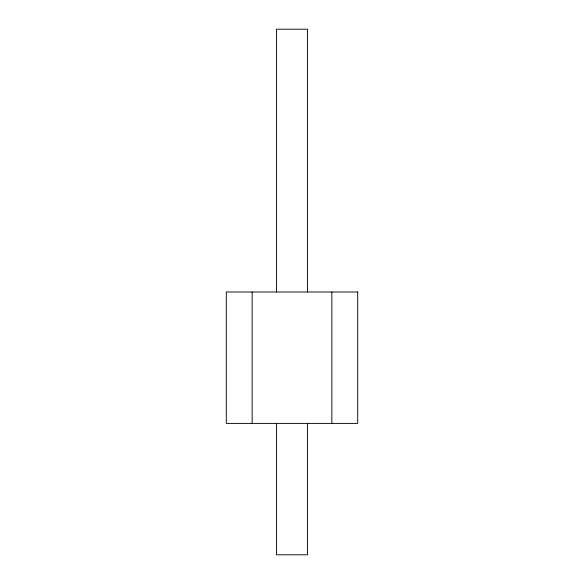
<?xml version="1.0" encoding="UTF-8"?>
<svg xmlns="http://www.w3.org/2000/svg" width="584" height="584" viewBox="0 0 584 584"><rect width="100%" height="100%" fill="white"/><g stroke="black" fill="none" stroke-linecap="round" stroke-linejoin="round"><path stroke-width="0.88" d="M331.836 292L331.836 423.4M307.52 292L307.52 29.2L276.48 29.2L276.48 292M307.52 423.4L307.52 554.8L276.48 554.8L276.48 423.4M252.164 292L252.164 423.4M357.7 292L226.3 292L226.3 423.4L357.7 423.4L357.7 292"/></g></svg>
